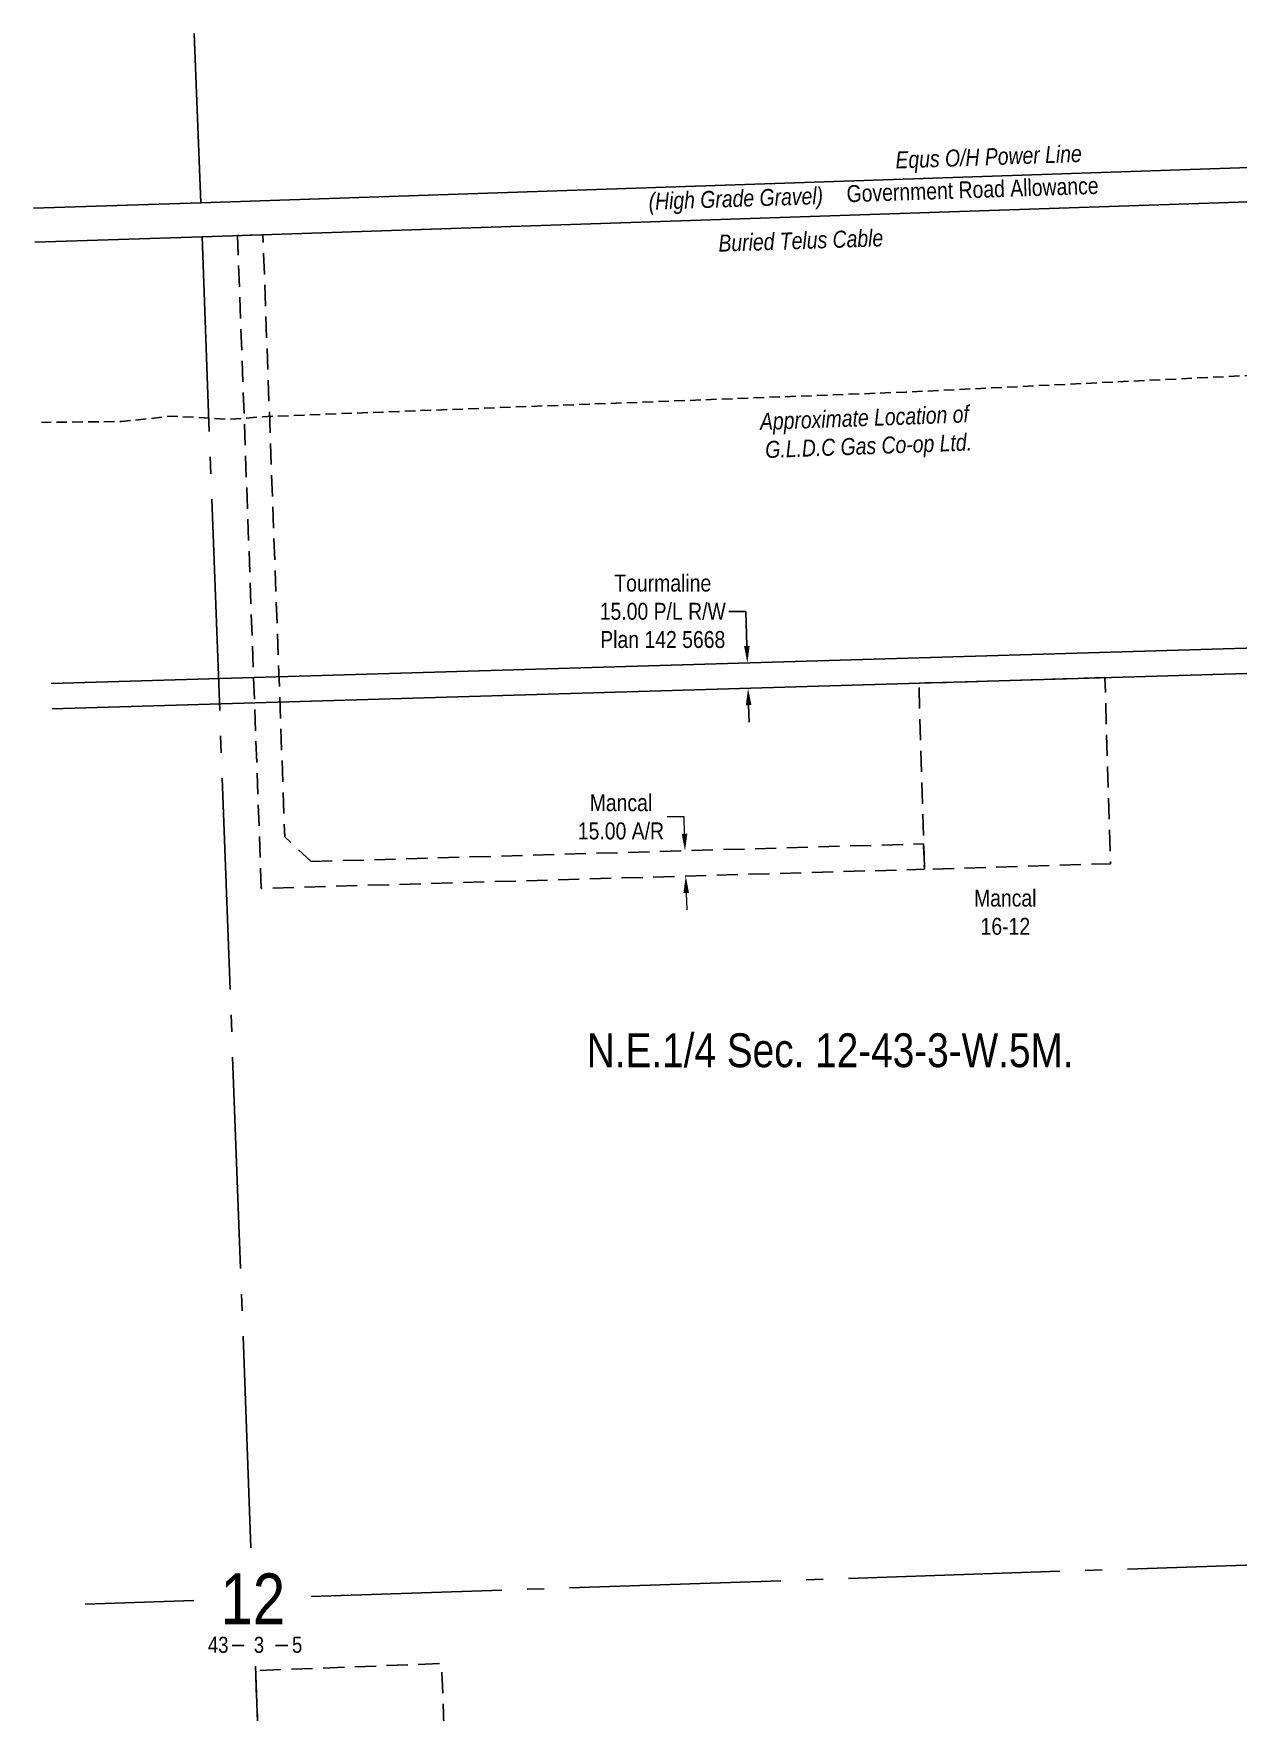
# Model space of a CAD drawing. Extents: x 665644 to 688844, y 5825051 to 5844826.
# Drawn here: x 682082 to 682794, y 5841204 to 5842196 of the extents above; entities that cross this region are included whole.
import ezdxf
from ezdxf.enums import TextEntityAlignment as Align

# ---------------------------------------------------------------- set-up
doc = ezdxf.new("R2010")
doc.units = 0
doc.header["$LTSCALE"] = 5
doc.header["$PDSIZE"] = 0.5
for name, pattern in [('foc-ACCESSROAD', [3.75, 2.5, -1.25]), ('foc-QUARTERLINE', [33, 25, -3, 2, -3]), ('UG_PIPE', [1.875, 1.25, -0.625])]:
    doc.linetypes.add(name, pattern=pattern)
doc.layers.get('Defpoints').update_dxf_attribs({"color": 9})
for name, color, linetype in [('10', 1, 'Continuous'), ('9', 3, 'Continuous'), ('AS-PIPE-UG', 44, 'UG_PIPE'), ('AS-POWER', 104, 'foc-POWER'), ('AS-TELEPHONE', 224, 'foc-TEL'), ('C-SYMBOL', 7, 'Continuous'), ('F-AR', 190, 'foc-ACCESSROAD'), ('F-WS', 190, 'foc-ACCESSROAD'), ('F-WS-S', 190, 'Continuous'), ('L-ROAD-T', 7, 'Continuous'), ('L-SEC', 7, 'Continuous'), ('L-SECLBL', 7, 'Continuous'), ('L-SECQ', 8, 'foc-QUARTERLINE')]:
    doc.layers.add(name, color=color, linetype=linetype)
for name, color, linetype, lineweight in [('F-AR-T', 190, 'Continuous', 9), ('F-WS-T', 190, 'Continuous', 9), ('T-TEXT', 48, 'Continuous', 18)]:
    doc.layers.add(name, color=color, linetype=linetype, lineweight=lineweight)
doc.styles.add('175L', font='ARIALN.TTF', dxfattribs={"height": 20})
doc.styles.add('80CG', font='ARIALN.TTF', dxfattribs={"height": 10})
doc.styles.add('80L', font='ARIALN.TTF', dxfattribs={"height": 10})
doc.styles.add('80LS', font='ARIALNI.TTF', dxfattribs={"height": 10})
doc.styles.add('foc-LtypeFont', font='ARIALN.TTF', dxfattribs={"height": 7.35})
doc.styles.add('SIMPLEX', font='ARIALN.TTF')
doc.linetypes.add('foc-POWER', pattern='A,6,-1,["P",foc-LtypeFont,S=0.2,R=0,X=-0.625,Y=-0.75],-1.24,4', length=12.24)
doc.linetypes.add('foc-POWER-NOLINE', pattern='A,0,-4,["P",foc-LtypeFont,S=0.2,R=0,X=-0.625,Y=-0.75],-8.24', length=12.24)
doc.linetypes.add('foc-TEL', pattern='A,2,-1,["T",foc-LtypeFont,S=0.2,R=0,X=-0.425,Y=-0.75],-1.24,8', length=12.24)
doc.linetypes.add('foc-TEL-NOLINE', pattern='A,0,-2,["T",foc-LtypeFont,S=0.2,R=0,X=-0.425,Y=-0.75],-10.24', length=12.24)
doc.dimstyles.new('Compass 5 000', dxfattribs={"dimscale": 5, "dimtxt": 9, "dimasz": 2, "dimexe": 0.2, "dimexo": 0.0625, "dimgap": 0.5, "dimtad": 0, "dimtih": 1, "dimtoh": 1, "dimzin": 0, "dimdsep": 46, "dimtxsty": '80CG', "dimcen": 0.1, "dimse1": 1, "dimse2": 1, "dimclrd": 256, "dimclrt": 256, "dimaunit": 1, "dimadec": 4, "dimazin": 0, "dimtfac": 0.06, "dimtofl": 0, "dimtmove": 0, "dimatfit": 1, "dimfxl": 0.2, "dimtolj": 1, "dimtzin": 0, "dimlwd": -1, "dimarcsym": 0})

# ---------------------------------------------------------------- blocks, each defined once
blk = doc.blocks.new('L-SECLBL')
at = {"layer": '9', "color": 7}
for p, q in [((-5.08, -27.83), (-12.29, -27.83)), ((20.7, -27.83), (13.5, -27.83))]:
    blk.add_line(p, q, dxfattribs=at)
at = {"layer": '10', "color": 2, "style": 'SIMPLEX'}
blk.add_attdef('SEC', text='', height=30, dxfattribs=at).set_placement((0, 0), align=Align.MIDDLE)
at = {"layer": '10', "color": 5, "style": '80L'}
blk.add_attdef('TWP', text='', height=9.5, dxfattribs=at).set_placement((-14.43, -27.37), align=Align.MIDDLE_RIGHT)
blk.add_attdef('RGE', text='', height=9.5, dxfattribs=at).set_placement((3.62, -27.37), align=Align.MIDDLE_CENTER)
blk.add_attdef('MER', text='', height=9.5, dxfattribs=at).set_placement((23.17, -27.37), align=Align.MIDDLE_LEFT)
blk = doc.blocks.new('*D1414')
at = {"layer": 'Defpoints', "color": 0, "transparency": 16777216}
for p in [(682465.74, 5841712.79), (682466.64, 5841712.81), (682466.17, 5841697.79)]:
    blk.add_point(p, dxfattribs=at)
at = {"layer": 'F-AR-T', "transparency": 16777216}
for p, q in [((682466.07, 5841732.8), (682456.07, 5841732.8)), ((682466.35, 5841722.81), (682466.07, 5841732.8)), ((682467.36, 5841687.82), (682467.65, 5841677.83))]:
    blk.add_line(p, q, dxfattribs=at)
for points in [[(682468.02, 5841722.86), (682464.69, 5841722.76), (682466.64, 5841712.81)], [(682469.03, 5841687.87), (682465.7, 5841687.78), (682467.07, 5841697.82)]]:
    blk.add_solid(points, dxfattribs=at)
at = {"layer": 'F-AR-T', "transparency": 16777216, "insert": (682428.78, 5841732.8), "char_height": 10, "attachment_point": 5, "style": '80CG'}
blk.add_mtext('\\A1;Mancal\\P15.00 A/R', dxfattribs=at)
blk = doc.blocks.new('*D1449')
at = {"layer": 'Defpoints', "color": 0, "transparency": 16777216}
for p in [(682494.58, 5841823.55), (682503.49, 5841823.82), (682495.03, 5841808.56)]:
    blk.add_point(p, dxfattribs=at)
at = {"layer": 'F-WS-S', "transparency": 16777216}
for p, q in [((682502.59, 5841854.23), (682492.59, 5841854.23)), ((682503.2, 5841833.81), (682502.59, 5841854.23)), ((682504.24, 5841798.83), (682504.53, 5841788.83))]:
    blk.add_line(p, q, dxfattribs=at)
for points in [[(682504.86, 5841833.86), (682501.53, 5841833.76), (682503.49, 5841823.82)], [(682505.9, 5841798.88), (682502.57, 5841798.78), (682503.94, 5841808.82)]]:
    blk.add_solid(points, dxfattribs=at)
at = {"layer": 'F-WS-S', "transparency": 16777216, "insert": (682453.5, 5841854.23), "char_height": 10, "attachment_point": 5, "style": '80CG'}
blk.add_mtext('\\A1;Tourmaline\\P15.00 P/L R/W\\PPlan 142 5668', dxfattribs=at)

msp = doc.modelspace()

# ---------------------------------------------------------------- linework, layer by layer
at = {"layer": 'AS-PIPE-UG', "flags": 128}
msp.add_lwpolyline([(683215.815, 5842011.46), (682911.22, 5841999.003), (682597.227, 5841983.815), (682223.331, 5841969.538), (682196.149, 5841967.769), (682163.611, 5841969.62), (682133.716, 5841966.447), (682086.303, 5841965.894)], dxfattribs=at)
at = {"layer": 'AS-POWER', "linetype": 'foc-POWER-NOLINE', "flags": 128}
msp.add_lwpolyline([(682081.623, 5842092.403), (682180.411, 5842095.713), (682987.462, 5842122.721)], dxfattribs=at)
at = {"layer": 'AS-TELEPHONE', "linetype": 'foc-TEL-NOLINE', "flags": 128}
msp.add_lwpolyline([(682082.367, 5842072.305), (682181.204, 5842075.617), (682988.206, 5842102.621)], dxfattribs=at)
at = {"layer": 'F-AR', "flags": 128}
msp.add_lwpolyline([(682245.647, 5841706.448), (682607.695, 5841716.876), (682608.141, 5841701.883), (682216.204, 5841690.594), (682202.182, 5842076.319), (682217.174, 5842076.821), (682230.108, 5841721.006)], close=True, dxfattribs=at)
at = {"layer": 'F-WS', "flags": 128}
for points in [[(682714.824, 5841815.102), (682604.873, 5841811.834), (682608.141, 5841701.883), (682718.093, 5841705.151)], [(682217.017, 5841118.514), (682212.827, 5841228.413), (682322.748, 5841232.597), (682329.405, 5841057.724), (682219.493, 5841053.54), (682212.053, 5841053.256), (682210.891, 5841091.692), (682217.012, 5841118.492)]]:
    msp.add_lwpolyline(points, close=True, dxfattribs=at)
at = {"layer": 'F-WS-S', "flags": 128}
msp.add_lwpolyline([(682092.119, 5841811.588), (682931.461, 5841836.537), (682931.906, 5841821.544), (682092.565, 5841796.594)], dxfattribs=at)
at = {"layer": 'L-SEC', "flags": 128}
for points in [[(682987.462, 5842122.721), (682180.411, 5842095.713)], [(682180.411, 5842095.713), (682081.623, 5842092.403)], [(682181.204, 5842075.617), (682988.206, 5842102.621)], [(682181.204, 5842075.617), (682082.367, 5842072.306)]]:
    msp.add_lwpolyline(points, dxfattribs=at)
at = {"layer": 'L-SECQ', "flags": 128}
for points in [[(682180.411, 5842095.713), (682176.594, 5842195.641)], [(682210.087, 5841301.017), (682181.204, 5842075.617)], [(683017.99, 5841298.157), (682245.659, 5841272.193)], [(682176.415, 5841269.866), (682112.127, 5841267.705)], [(682241.828, 5840466.563), (682212.726, 5841231.068)]]:
    msp.add_lwpolyline(points, dxfattribs=at)

# ---------------------------------------------------------------- block references
at = {"layer": 'L-SECLBL'}
msp.add_blockref('L-SECLBL', (682211.205, 5841271.035), dxfattribs=at).add_auto_attribs({'SEC': '12', 'TWP': '43', 'RGE': '3', 'MER': '5'})

# ---------------------------------------------------------------- texts
at = {"layer": 'AS-PIPE-UG', "insert": (682490.912, 5841970.64), "char_height": 10, "attachment_point": 1, "rotation": 2.129949, "style": '175L'}
msp.add_mtext_dynamic_manual_height_columns('\\pi19.835;{\\fArial Narrow|b0|i1|c0|p34;Approximate Location of\\P\\pi22.352;G.L.D.C Gas Co-op Ltd.}', width=164.71119, gutter_width=100, heights=[0], dxfattribs=at)
at = {"layer": 'AS-POWER', "insert": (682589.252, 5842125.839), "char_height": 10, "attachment_point": 1, "rotation": 2.050709, "style": '175L'}
msp.add_mtext_dynamic_manual_height_columns('\\pi1.5916;{\\fArial Narrow|b0|i1|c0|p34;Equs O/H Power Line}', width=112.50109, gutter_width=100, heights=[0], dxfattribs=at)
at = {"layer": 'AS-TELEPHONE', "linetype": 'foc-TEL-NOLINE', "insert": (682485.925, 5842076.712), "char_height": 10, "attachment_point": 1, "rotation": 1.934179, "style": '175L'}
msp.add_mtext_dynamic_manual_height_columns('\\pi0.29898;{\\fArial Narrow|b0|i1|c0|p34;Buried Telus Cable}', width=97.23506, gutter_width=100, heights=[0], dxfattribs=at)
at = {"layer": 'C-SYMBOL', "color": 3, "style": '175L'}
msp.add_text('N.E.1/4 Sec. 12-43-3-W.5M.', height=20, dxfattribs=at).set_placement((682552.448, 5841578.945), align=Align.BOTTOM_CENTER)
at = {"layer": 'F-WS-T', "insert": (682615.583, 5841689.851), "char_height": 10, "attachment_point": 1, "style": '175L'}
msp.add_mtext_dynamic_manual_height_columns('\\pi21.875;Mancal\\P\\pi25.766;16-12', width=78.99495, gutter_width=100, heights=[0], dxfattribs=at)
at = {"layer": 'L-ROAD-T', "style": '80L'}
msp.add_text('Government Road Allowance', height=10, rotation=1.916691, dxfattribs=at).set_placement((682636.575, 5842103.464), align=Align.MIDDLE_CENTER)
at = {"layer": 'T-TEXT', "style": '80LS'}
msp.add_text('(High Grade Gravel)', height=10, rotation=1.916691, dxfattribs=at).set_placement((682496.673, 5842098.207), align=Align.MIDDLE_CENTER)

# ---------------------------------------------------------------- dimensions: what is measured, and where the dimension line sits
at = {"layer": 'F-AR-T'}
dim = msp.add_aligned_dim(p1=(682466.171, 5841697.794), p2=(682465.739, 5841712.787), distance=-0.903, text='Mancal\\P15.00 A/R', dimstyle='Compass 5 000', dxfattribs=at)
dim.commit()
dim.dimension.update_dxf_attribs({"geometry": '*D1414', "text_midpoint": (682428.784, 5841732.805)})
at = {"layer": 'F-WS-S'}
dim = msp.add_linear_dim(base=(682503.494, 5841823.816), p1=(682495.026, 5841808.558), p2=(682494.581, 5841823.551), angle=91.702623, text='Tourmaline\\P15.00 P/L R/W\\PPlan 142 5668', dimstyle='Compass 5 000', dxfattribs=at)
dim.commit()
dim.dimension.update_dxf_attribs({"geometry": '*D1449', "text_midpoint": (682453.505, 5841854.226), "dimtype": 161})

doc.saveas('drawing.dxf')
